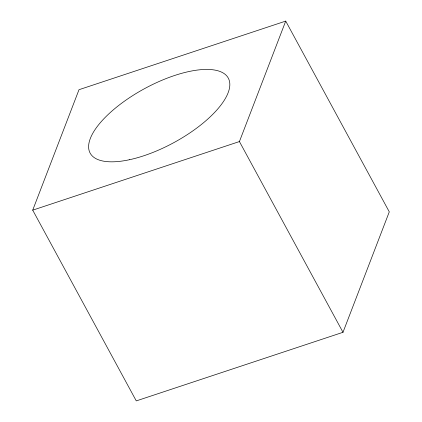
<?xml version="1.0" encoding="UTF-8"?>
<svg xmlns="http://www.w3.org/2000/svg" width="422" height="422" viewBox="0 0 422 422"><rect width="100%" height="100%" fill="white"/><g stroke="black" fill="none" stroke-linecap="round" stroke-linejoin="round"><path stroke-width="0.63" d="M32.716 210.151L79.004 89.696L285.72 21.1L389.284 211.849L342.996 332.304L136.28 400.9L32.716 210.151L239.427 141.555L285.72 21.1M239.427 141.555L342.996 332.304M129.501 159.716A78.597 30.711 -28.5 0 0 229.547 81.615A78.597 30.711 -28.5 0 0 118.603 105.542A78.597 30.711 -28.5 0 0 129.501 159.716"/></g></svg>
